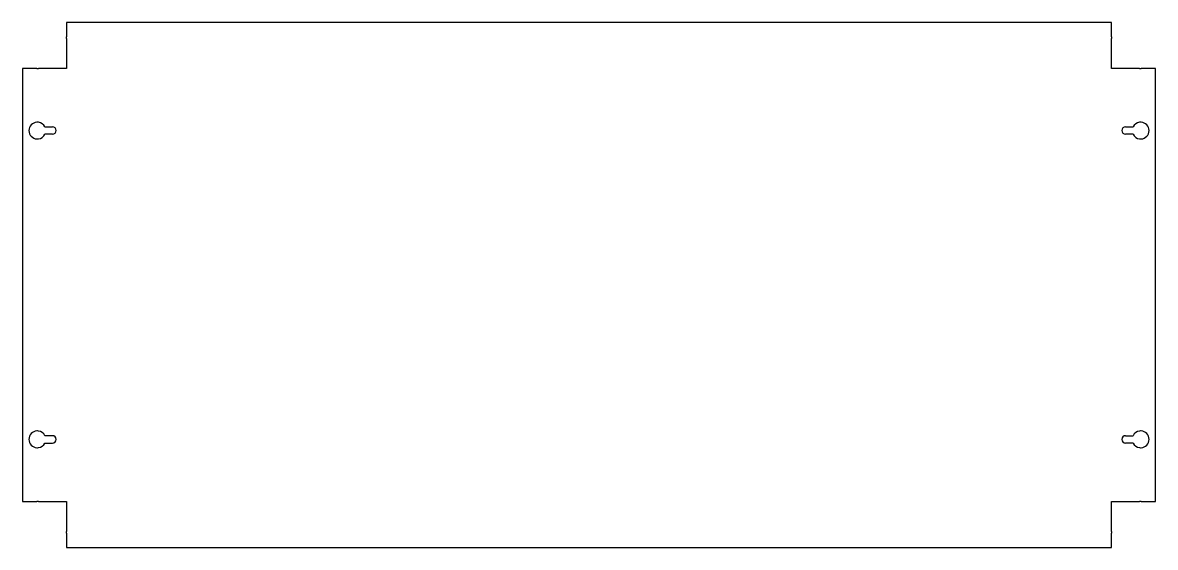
# Model space of a CAD drawing. Header units: millimetres. Extents: x -228 to 854, y -49 to 453.
import ezdxf

# ---------------------------------------------------------------- set-up
doc = ezdxf.new("R2010")
doc.units = ezdxf.units.MM
doc.layers.add('Default', color=7, linetype='Continuous')
doc.layers.add('TETO_415_X_1000', color=7, linetype='Continuous')

# ---------------------------------------------------------------- blocks, each defined once
blk = doc.blocks.new('SE')
at = {"layer": 'TETO_415_X_1000', "color": 7, "linetype": 'Continuous'}
for p, q in [((812.6, 452.6), (-185.9, 452.6)), ((-185.9, 452.6), (-185.9, 439.1)), ((812.6, 439.1), (812.6, 452.6)), ((-185.9, 437.5), (-185.9, 439.1)), ((-185.9, 437.5), (-185.9, 409.5)), ((812.6, 439.1), (812.6, 437.5)), ((812.6, 409.5), (812.6, 437.5)), ((-227.8, 408.7), (-227.8, -4.8)), ((-214.3, 408.7), (-227.8, 408.7)), ((-214.3, 408.7), (-212.7, 408.7)), ((-186.7, 408.7), (-212.7, 408.7)), ((-185.9, 408.7), (-186.7, 408.7)), ((-185.9, 409.5), (-185.9, 408.7)), ((812.6, 408.7), (812.6, 409.5)), ((813.4, 408.7), (812.6, 408.7)), ((839.4, 408.7), (813.4, 408.7)), ((839.4, 408.7), (841, 408.7)), ((854.5, 408.7), (841, 408.7)), ((854.5, -4.8), (854.5, 408.7)), ((-206.6, 353), (-199.3, 353)), ((826, 353), (833.3, 353)), ((-199.3, 346), (-206.6, 346)), ((833.3, 346), (826, 346)), ((-199.3, 58), (-206.6, 58)), ((826, 58), (833.3, 58)), ((-206.6, 51), (-199.3, 51)), ((833.3, 51), (826, 51)), ((-227.8, -4.8), (-214.3, -4.8)), ((-212.7, -4.8), (-214.3, -4.8)), ((-212.7, -4.8), (-186.7, -4.8)), ((-186.7, -4.8), (-185.9, -4.8)), ((-185.9, -4.8), (-185.9, -5.6)), ((-185.9, -5.6), (-185.9, -33.6)), ((812.6, -5.6), (812.6, -4.8)), ((812.6, -4.8), (813.4, -4.8)), ((812.6, -33.6), (812.6, -5.6)), ((813.4, -4.8), (839.4, -4.8)), ((841, -4.8), (839.4, -4.8)), ((841, -4.8), (854.5, -4.8)), ((-185.9, -35.2), (-185.9, -33.6)), ((-185.9, -35.2), (-185.9, -48.7)), ((812.6, -33.6), (812.6, -35.2)), ((812.6, -48.7), (812.6, -35.2)), ((-185.9, -48.7), (812.6, -48.7))]:
    blk.add_line(p, q, dxfattribs=at)
for centre, radius, start, end in [((-213.8, 349.5), 8, 93.5833, 266.4167), ((-213.8, 349.5), 8, 82.3363, 93.5833), ((-213.8, 349.5), 8, 25.9445, 82.3363), ((840.5, 349.5), 8, 97.6637, 154.0555), ((840.5, 349.5), 8, 86.4167, 97.6637), ((840.5, 349.5), 8, 273.5833, 86.4167), ((-199.3, 349.5), 3.5, 270, 90), ((826, 349.5), 3.5, 90, 270), ((-213.8, 349.5), 8, 266.4167, 277.6637), ((-213.8, 349.5), 8, 277.6637, 334.0555), ((840.5, 349.5), 8, 205.9445, 262.3363), ((840.5, 349.5), 8, 262.3363, 273.5833), ((-213.8, 54.5), 8, 93.5833, 266.4167), ((-213.8, 54.5), 8, 82.3363, 93.5833), ((-213.8, 54.5), 8, 25.9445, 82.3363), ((-199.3, 54.5), 3.5, 270, 90), ((826, 54.5), 3.5, 90, 270), ((840.5, 54.5), 8, 97.6637, 154.0555), ((840.5, 54.5), 8, 86.4167, 97.6637), ((840.5, 54.5), 8, 273.5833, 86.4167), ((-213.8, 54.5), 8, 266.4167, 277.6637), ((-213.8, 54.5), 8, 277.6637, 334.0555), ((840.5, 54.5), 8, 205.9445, 262.3363), ((840.5, 54.5), 8, 262.3363, 273.5833)]:
    blk.add_arc(centre, radius, start, end, dxfattribs=at)

msp = doc.modelspace()

# ---------------------------------------------------------------- block references
at = {"layer": 'Default'}
msp.add_blockref('SE', (0, 0), dxfattribs=at)

doc.saveas('drawing.dxf')
